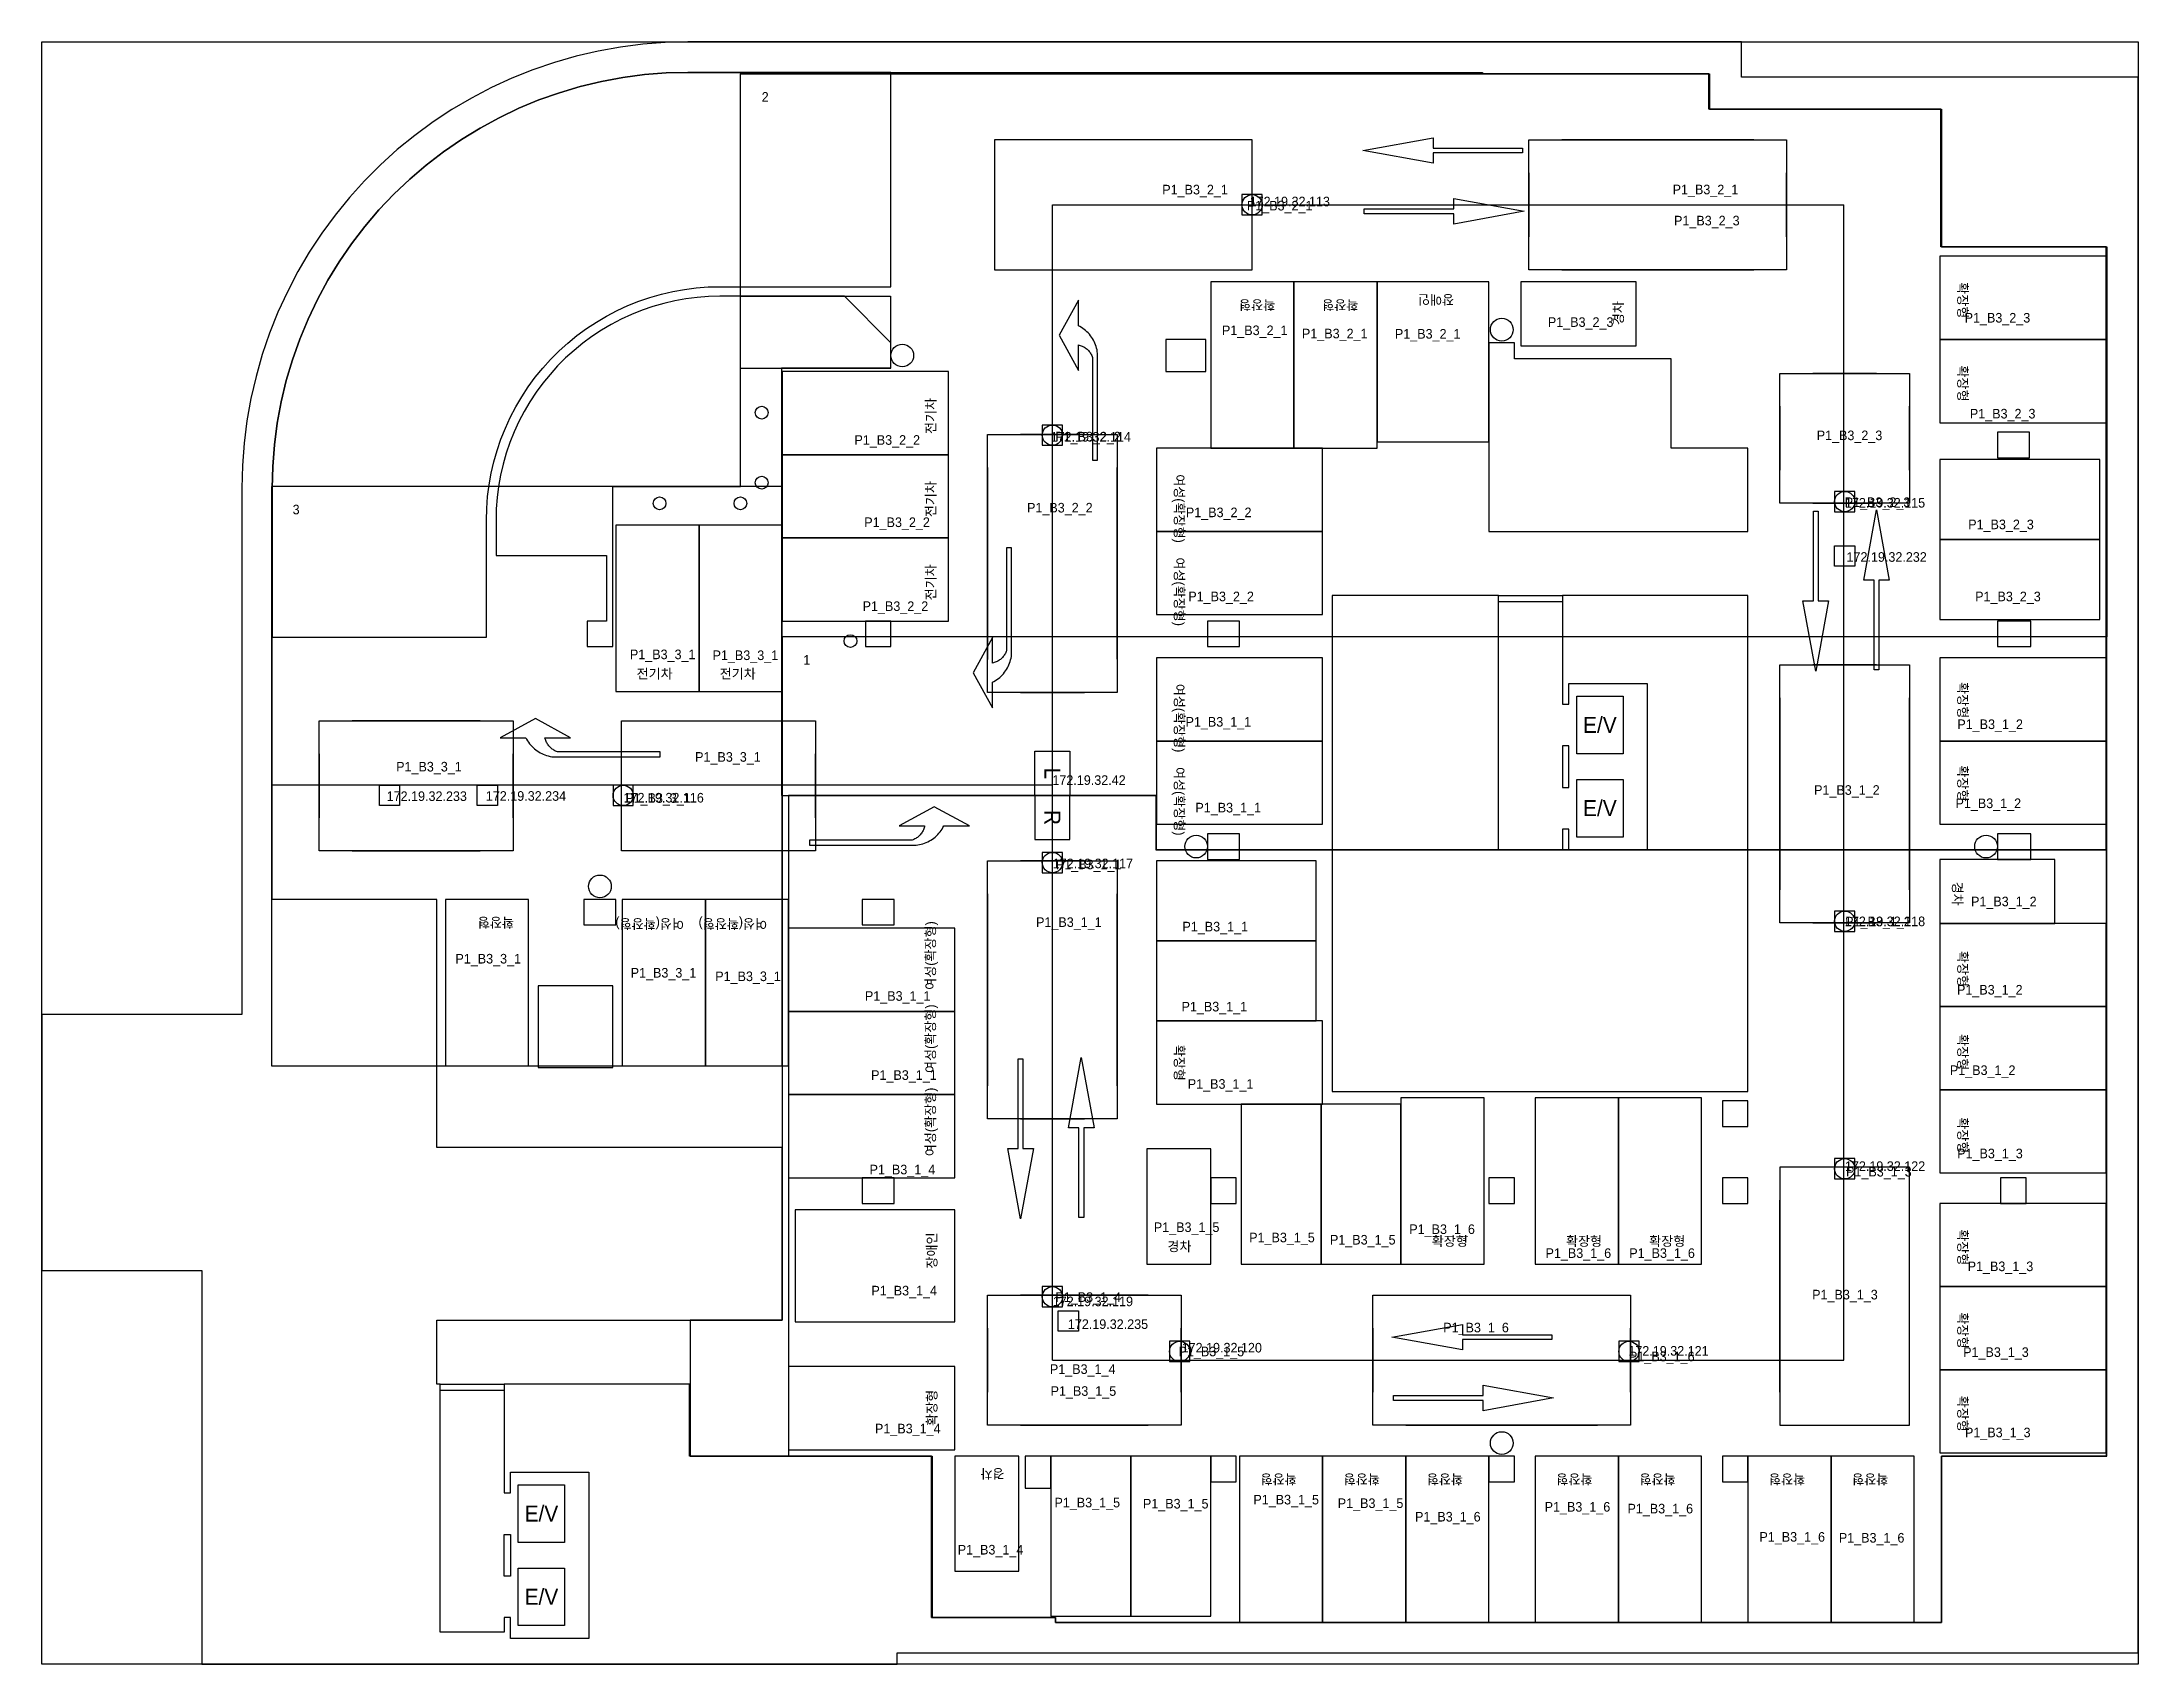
# Model space of a CAD drawing. Header units: millimetres. Extents: x 0 to 65550, y -50700 to 0.
import ezdxf

# ---------------------------------------------------------------- set-up
doc = ezdxf.new("R2010")
doc.units = ezdxf.units.MM
doc.header["$LTSCALE"] = 100
for name, color, linetype, true_color in [('c-cctv', 151, 'Continuous', 0x7bc0f9), ('c-emergencybell', 91, 'Continuous', 0x8df084), ('e-charger', 121, 'Continuous', 0x9de7d7), ('e-drivewayline', 242, 'Continuous', 0xe01f45), ('e-elevator', 9, 'Continuous', 0xc6b0bc), ('e-entrance', 150, 'Continuous', 0x307fe2), ('e-innerline', 180, 'Continuous', 0x5a0ff0), ('e-onepassreader', 42, 'Continuous', 0xc69214), ('e-outline', 6, 'Continuous', 0xff00ff), ('e-pillar', 2, 'Continuous', 0xffff00), ('l-lightingline', 151, 'Continuous', 0x86caee), ('l-lightinglineframe', 201, 'Continuous', 0xe180f4), ('l-occupancylight', 240, 'Continuous', 0xeb144a), ('p-guideboard-display', 9, 'Continuous', 0xbcc6ae), ('p-parking-basic', 40, 'Continuous', 0xffd700), ('p-parking-disable', 9, 'Continuous', 0xcfa5bc), ('p-parking-large', 191, 'Continuous', 0xbf9bde), ('p-parking-large-electric', 51, 'Continuous', 0xf2f0a1), ('p-parking-large-women', 171, 'Continuous', 0x8879fc), ('p-parking-small', 141, 'Continuous', 0x74d1ea)]:
    doc.layers.add(name, color=color, linetype=linetype, true_color=true_color)
for name, color, linetype in [('c-cctv-id', 7, 'Continuous'), ('c-cctv-ip', 7, 'Continuous'), ('e-background', 4, 'Continuous'), ('e-zone-area', 3, 'Continuous'), ('e-zone-nametext', 3, 'Continuous'), ('p-guideboard-area', 40, 'Continuous'), ('p-guideboard-ip', 7, 'Continuous'), ('p-parking-cctvid', 7, 'Continuous')]:
    doc.layers.add(name, color=color, linetype=linetype)
doc.layers.add('e-arrow', color=250, linetype='Continuous', plot=False)
doc.styles.add('Gdim', font='')
doc.styles.get("Standard").update_dxf_attribs({"font": ''})
doc.styles.get('Gdim').set_extended_font_data('Dotum')
doc.styles.get('Standard').set_extended_font_data('Dotum')

msp = doc.modelspace()

# ---------------------------------------------------------------- linework, layer by layer
at = {"layer": 'c-cctv', "linetype": 'ByBlock', "elevation": 0}
for points in [[(56059, -15750), (56693, -15750), (56693, -16384), (56059, -16384)], [(31783, -39659), (32417, -39659), (32417, -40293), (31783, -40293)]]:
    msp.add_lwpolyline(points, close=True, dxfattribs=at)
at = {"layer": 'c-cctv', "linetype": 'ByBlock'}
for points in [[(10553, -23233), (11187, -23233), (11187, -23867), (10553, -23867)], [(13612, -23233), (14246, -23233), (14246, -23867), (13612, -23867)]]:
    msp.add_lwpolyline(points, close=True, dxfattribs=at)
for centre in [(37844, -5089), (31599, -12290), (56375, -14365), (18177, -23550), (31599, -25650), (56375, -27483), (56375, -35220), (31600, -39220), (35579, -40930), (49630, -40930)]:
    msp.add_circle(centre, 317, dxfattribs=at)
at = {"layer": 'c-emergencybell', "linetype": 'ByBlock'}
for centre in [(45651, -8993), (26905, -9801), (36095, -25149), (60795, -25149), (17451, -26393), (45651, -43793)]:
    msp.add_circle(centre, 355, dxfattribs=at)
at = {"layer": 'e-arrow', "linetype": 'ByBlock'}
for points in [[(46304, -3468), (43504, -3468), (43504, -3793), (41304, -3393), (43504, -2993), (43504, -3318), (46304, -3318)], [(41351, -5218), (44151, -5218), (44151, -4893), (46351, -5293), (44151, -5693), (44151, -5368), (41351, -5368)], [(32460, -8895), (32412, -8869), (32412, -8069), (31812, -9169), (32412, -10269), (32412, -9469), (32441, -9476), (32471, -9485), (32500, -9495), (32528, -9507), (32556, -9520), (32583, -9534), (32609, -9550), (32635, -9568), (32659, -9586), (32683, -9606), (32706, -9627), (32727, -9649), (32747, -9672), (32766, -9696), (32784, -9721), (32800, -9747), (32816, -9774), (32829, -9801), (32842, -9830), (32852, -9858), (32852, -13069), (33012, -13069), (33012, -9735), (33004, -9680), (32994, -9626), (32982, -9573), (32967, -9520), (32949, -9468), (32928, -9417), (32905, -9367), (32880, -9319), (32852, -9271), (32822, -9225), (32790, -9181), (32755, -9138), (32718, -9097), (32680, -9058), (32639, -9021), (32597, -8986), (32553, -8954), (32507, -8923)], [(55545, -14669), (55545, -17469), (55870, -17469), (55470, -19669), (55070, -17469), (55395, -17469), (55395, -14669)], [(57295, -19622), (57295, -16822), (56970, -16822), (57370, -14622), (57770, -16822), (57445, -16822), (57445, -19622)], [(29951, -19863), (29992, -19826), (30031, -19787), (30067, -19746), (30102, -19703), (30134, -19659), (30164, -19613), (30192, -19566), (30218, -19517), (30241, -19467), (30261, -19416), (30279, -19364), (30294, -19311), (30307, -19258), (30317, -19204), (30324, -19149), (30324, -15815), (30165, -15815), (30165, -19026), (30154, -19055), (30141, -19083), (30128, -19110), (30113, -19137), (30096, -19163), (30078, -19188), (30059, -19212), (30039, -19235), (30018, -19257), (29995, -19278), (29972, -19298), (29947, -19317), (29922, -19334), (29895, -19350), (29868, -19364), (29841, -19377), (29812, -19389), (29783, -19399), (29754, -19408), (29724, -19415), (29724, -18615), (29124, -19715), (29724, -20815), (29724, -20015), (29772, -19989), (29819, -19961), (29865, -19931), (29909, -19898)], [(15431, -21148), (14331, -21748), (15131, -21748), (15157, -21796), (15185, -21843), (15216, -21889), (15249, -21933), (15284, -21975), (15321, -22016), (15360, -22055), (15401, -22091), (15443, -22126), (15488, -22158), (15534, -22188), (15581, -22216), (15630, -22242), (15679, -22265), (15730, -22285), (15782, -22303), (15835, -22318), (15889, -22331), (15943, -22341), (15997, -22348), (19331, -22348), (19331, -22189), (16121, -22189), (16092, -22178), (16064, -22166), (16036, -22152), (16009, -22137), (15983, -22120), (15958, -22102), (15934, -22083), (15911, -22063), (15889, -22042), (15868, -22019), (15848, -21996), (15830, -21971), (15813, -21946), (15797, -21919), (15782, -21892), (15769, -21865), (15757, -21836), (15747, -21807), (15738, -21778), (15731, -21748), (16531, -21748)], [(27904, -23906), (26804, -24506), (27604, -24506), (27596, -24536), (27588, -24565), (27577, -24594), (27566, -24623), (27553, -24651), (27538, -24678), (27522, -24704), (27505, -24729), (27486, -24754), (27467, -24778), (27446, -24800), (27424, -24821), (27401, -24842), (27376, -24861), (27351, -24878), (27325, -24895), (27299, -24910), (27271, -24924), (27243, -24936), (27214, -24947), (24004, -24947), (24004, -25106), (27338, -25106), (27392, -25099), (27446, -25089), (27500, -25076), (27552, -25061), (27604, -25043), (27655, -25023), (27705, -25000), (27754, -24974), (27801, -24947), (27847, -24916), (27892, -24884), (27934, -24850), (27975, -24813), (28014, -24774), (28051, -24734), (28086, -24691), (28119, -24647), (28150, -24602), (28178, -24555), (28204, -24506), (29004, -24506)], [(30678, -31785), (30678, -34585), (31003, -34585), (30603, -36785), (30203, -34585), (30528, -34585), (30528, -31785)], [(32428, -36738), (32428, -33938), (32103, -33938), (32503, -31738), (32903, -33938), (32578, -33938), (32578, -36738)], [(47219, -40559), (44419, -40559), (44419, -40884), (42219, -40484), (44419, -40084), (44419, -40409), (47219, -40409)], [(42266, -42309), (45066, -42309), (45066, -41984), (47266, -42384), (45066, -42784), (45066, -42459), (42266, -42459)]]:
    msp.add_lwpolyline(points, close=True, dxfattribs=at)
at = {"layer": 'e-background', "linetype": 'ByBlock'}
msp.add_lwpolyline([(65550, -50700), (0, -50700), (0, 0), (65550, 0)], close=True, dxfattribs=at)
at = {"layer": 'e-charger', "linetype": 'ByBlock'}
for centre in [(22509, -11586), (22509, -13776), (19315, -14421), (21843, -14421), (25284, -18726)]:
    msp.add_circle(centre, 200, dxfattribs=at)
at = {"layer": 'e-drivewayline', "linetype": 'ByBlock'}
for p, q in [((31599, -23222), (31599, -5089)), ((31599, -5089), (56350, -5089)), ((56350, -41200), (56350, -5089)), ((7182, -23222), (31599, -23222)), ((31599, -41200), (31599, -23222)), ((31599, -41200), (56350, -41200))]:
    msp.add_line(p, q, dxfattribs=at)
at = {"layer": 'e-elevator', "linetype": 'ByBlock'}
for points in [[(49445, -22250), (47995, -22250), (47995, -20450), (49445, -20450)], [(49445, -24850), (47995, -24850), (47995, -23050), (49445, -23050)], [(16345, -46900), (14895, -46900), (14895, -45100), (16345, -45100)], [(16345, -49500), (14895, -49500), (14895, -47700), (16345, -47700)]]:
    msp.add_lwpolyline(points, close=True, dxfattribs=at)
at = {"layer": 'e-entrance', "linetype": 'ByBlock'}
msp.add_lwpolyline([(26550, -950), (20200, -950), (19520, -968), (18841, -1021), (18166, -1110), (17497, -1234), (16835, -1393), (16183, -1586), (15541, -1813), (14912, -2074), (14298, -2367), (13700, -2692), (13120, -3047), (12559, -3433), (12019, -3847), (11501, -4289), (11008, -4758), (10539, -5251), (10097, -5769), (9683, -6309), (9297, -6870), (8942, -7450), (8617, -8048), (8324, -8662), (8063, -9291), (7836, -9933), (7643, -10585), (7484, -11247), (7360, -11916), (7271, -12591), (7218, -13270), (7200, -13950), (7200, -18600), (13900, -18600), (13900, -14950), (13909, -14580), (13937, -14211), (13984, -13845), (14049, -13481), (14133, -13120), (14235, -12765), (14354, -12415), (14492, -12071), (14646, -11735), (14817, -11407), (15005, -11089), (15208, -10780), (15427, -10482), (15661, -10195), (15909, -9921), (16171, -9659), (16445, -9411), (16732, -9177), (17030, -8958), (17339, -8755), (17657, -8567), (17985, -8396), (18321, -8242), (18665, -8104), (19015, -7985), (19370, -7883), (19731, -7799), (20095, -7734), (20461, -7687), (20830, -7659), (21200, -7650), (26550, -7650)], close=True, dxfattribs=at)
at = {"layer": 'e-innerline', "linetype": 'ByBlock'}
for points in [[(21850, -10200), (25750, -10200), (26550, -10200), (26550, -9400), (25100, -7950), (21200, -7950), (20845, -7959), (20492, -7986), (20140, -8031), (19791, -8093), (19445, -8173), (19104, -8271), (18769, -8386), (18440, -8517), (18117, -8665), (17803, -8830), (17497, -9009), (17201, -9205), (16915, -9415), (16640, -9639), (16377, -9876), (16126, -10127), (15889, -10390), (15665, -10665), (15455, -10951), (15259, -11247), (15080, -11553), (14915, -11867), (14767, -12190), (14636, -12519), (14521, -12854), (14423, -13195), (14343, -13541), (14281, -13890), (14236, -14242), (14209, -14595), (14200, -14950), (14200, -16050), (17650, -16050), (17650, -18100), (17050, -18100), (17050, -18900), (17850, -18900), (17850, -13900), (21850, -13900)], [(53350, -12700), (50950, -12700), (50950, -9900), (46050, -9900), (46050, -9400), (45250, -9400), (45250, -15300), (53350, -15300)], [(53350, -25550), (53350, -17300), (47550, -17300), (47550, -20700), (47750, -20700), (47750, -20050), (50200, -20050), (50200, -25250), (47750, -25250), (47750, -24600), (47550, -24600), (47550, -25250), (45550, -25250), (45550, -17300), (40350, -17300), (40350, -25350), (40350, -32800), (53350, -32800)], [(47750, -22000), (47550, -22000), (47550, -23300), (47750, -23300)], [(17850, -29500), (15520, -29500), (15520, -32050), (17850, -32050)], [(14650, -47950), (14450, -47950), (14450, -46650), (14650, -46650)]]:
    msp.add_lwpolyline(points, close=True, dxfattribs=at)
at = {"layer": 'e-onepassreader', "linetype": 'ByBlock'}
for points in [[(45550, -17300), (47550, -17300), (47550, -17500), (45550, -17500)], [(12450, -41950), (14450, -41950), (14450, -42150), (12450, -42150)]]:
    msp.add_lwpolyline(points, close=True, dxfattribs=at)
at = {"layer": 'e-outline', "linetype": 'ByBlock'}
for points in [[(65550, -1100), (53150, -1100), (53150, 0), (20200, 0), (19493, -18), (18789, -72), (18088, -161), (17392, -286), (16703, -445), (16024, -640), (15355, -868), (14699, -1131), (14057, -1426), (13430, -1753), (12821, -2111), (12231, -2500), (11661, -2919), (11113, -3365), (10589, -3839), (10089, -4339), (9615, -4863), (9169, -5411), (8750, -5981), (8361, -6571), (8003, -7180), (7676, -7807), (7381, -8449), (7118, -9105), (6890, -9774), (6695, -10453), (6536, -11142), (6411, -11838), (6322, -12539), (6268, -13243), (6250, -13950), (6250, -30400), (0, -30400), (0, -38400), (5000, -38400), (5000, -50700), (26750, -50700), (26750, -50350), (65550, -50350)], [(17100, -49900), (14650, -49900), (14650, -49250), (14450, -49250), (14450, -49700), (12450, -49700), (12450, -41950), (12350, -41950), (12350, -39950), (23150, -39950), (23150, -34550), (12350, -34550), (12350, -26800), (7200, -26800), (7200, -13950), (7218, -13270), (7271, -12591), (7360, -11916), (7484, -11247), (7643, -10585), (7836, -9933), (8063, -9291), (8324, -8662), (8617, -8048), (8942, -7450), (9297, -6870), (9683, -6309), (10097, -5769), (10539, -5251), (11008, -4758), (11501, -4289), (12019, -3847), (12559, -3433), (13120, -3047), (13700, -2692), (14298, -2367), (14912, -2074), (15541, -1813), (16183, -1586), (16835, -1393), (17497, -1234), (18166, -1110), (18841, -1021), (19520, -968), (20200, -950), (45050, -950), (45050, -1000), (52150, -1000), (52150, -2100), (59400, -2100), (59400, -6400), (63050, -6400), (64550, -6400), (64550, -44200), (59400, -44200), (59400, -49400), (31700, -49400), (31700, -49250), (27820, -49250), (27820, -44200), (20250, -44200), (20250, -41950), (14450, -41950), (14450, -45350), (14650, -45350), (14650, -44700), (17100, -44700)]]:
    msp.add_lwpolyline(points, close=True, dxfattribs=at)
at = {"layer": 'e-pillar', "linetype": 'ByBlock'}
for points in [[(36400, -10300), (36400, -9300), (35150, -9300), (35150, -10300)], [(62150, -13000), (62150, -12200), (61150, -12200), (61150, -13000)], [(26550, -18900), (26550, -18100), (25750, -18100), (25750, -18900)], [(37450, -18900), (37450, -18100), (36450, -18100), (36450, -18900)], [(62200, -18900), (62200, -18100), (61150, -18100), (61150, -18900)], [(37450, -25550), (37450, -24750), (36450, -24750), (36450, -25550)], [(62200, -25550), (62200, -24750), (61150, -24750), (61150, -25550)], [(17950, -27600), (17950, -26800), (16950, -26800), (16950, -27600)], [(26650, -27600), (26650, -26800), (25650, -26800), (25650, -27600)], [(53350, -33900), (53350, -33100), (52550, -33100), (52550, -33900)], [(26650, -36300), (26650, -35500), (25650, -35500), (25650, -36300)], [(37350, -36300), (37350, -35500), (36550, -35500), (36550, -36300)], [(46050, -36300), (46050, -35500), (45250, -35500), (45250, -36300)], [(53350, -36300), (53350, -35500), (52550, -35500), (52550, -36300)], [(62050, -36300), (62050, -35500), (61250, -35500), (61250, -36300)], [(30750, -44200), (30750, -45200), (31550, -45200), (31550, -44200)], [(37350, -45000), (37350, -44200), (36550, -44200), (36550, -45000)], [(46050, -45000), (46050, -44200), (45250, -44200), (45250, -45000)], [(53350, -45000), (53350, -44200), (52550, -44200), (52550, -45000)]]:
    msp.add_lwpolyline(points, close=True, dxfattribs=at)
at = {"layer": 'e-zone-area', "color": 3, "linetype": 'ByBlock'}
for points in [[(64568, -6400), (64568, -18594), (23150, -18594), (23150, -13900), (21850, -13900), (21850, -1000), (52150, -1000), (52150, -2100), (59400, -2100), (59400, -6400), (59400, -6400), (59400, -6400)], [(7182, -32000), (23150, -32000), (23150, -13900), (7182, -13900)], [(59400, -44200), (64568, -44200), (64568, -18594), (23150, -18594), (23150, -39150), (23150, -39950), (23150, -39950), (20268, -39950), (20268, -44200), (27838, -44200), (27838, -49250), (31700, -49250), (31700, -49400), (59400, -49400)]]:
    msp.add_lwpolyline(points, close=True, dxfattribs=at)
at = {"layer": 'l-lightingline', "linetype": 'ByBlock'}
for p, q in [((36814, -3059), (30814, -3059)), ((53530, -3059), (47530, -3059)), ((29784, -4089), (29784, -6089)), ((37844, -6089), (37844, -4089)), ((46500, -4089), (46500, -6089)), ((54560, -6089), (54560, -4089)), ((30814, -7119), (36814, -7119)), ((47530, -7119), (53530, -7119)), ((57375, -10360), (55375, -10360)), ((54345, -11385), (54345, -13385)), ((58405, -13385), (58405, -11385)), ((32599, -12270), (30599, -12270)), ((29569, -13300), (29569, -19300)), ((33629, -19295), (33629, -13300)), ((55375, -14415), (57375, -14415)), ((57375, -19473), (55375, -19473)), ((30599, -20330), (32599, -20330)), ((54345, -20503), (54345, -26503)), ((58405, -26503), (58405, -20503)), ((13703, -21222), (9703, -21222)), ((19162, -21222), (23157, -21222)), ((8673, -22252), (8673, -24252)), ((14733, -24252), (14733, -22252)), ((18127, -24252), (18127, -22252)), ((24187, -24252), (24187, -22252)), ((9703, -25282), (13703, -25282)), ((23157, -25282), (19162, -25282)), ((32599, -25600), (30599, -25600)), ((29569, -26630), (29569, -32625)), ((33629, -32625), (33629, -26630)), ((55375, -27533), (57375, -27533)), ((30599, -33660), (32599, -33660)), ((57375, -35170), (55375, -35170)), ((54345, -42200), (54345, -36200)), ((58405, -42200), (58405, -36200)), ((34599, -39170), (30599, -39170)), ((42650, -39170), (48650, -39170)), ((29569, -40200), (29569, -42200)), ((35629, -42200), (35629, -40200)), ((41620, -40200), (41620, -42200)), ((49680, -42200), (49680, -40200)), ((30599, -43230), (34599, -43230)), ((42650, -43230), (48650, -43230)), ((55375, -43230), (57375, -43230))]:
    msp.add_line(p, q, dxfattribs=at)
at = {"layer": 'l-lightinglineframe', "linetype": 'ByBlock'}
for points in [[(37844, -3059), (29784, -3059), (29784, -7119), (37844, -7119)], [(54560, -7119), (46500, -7119), (46500, -3059), (54560, -3059)], [(58405, -14415), (54345, -14415), (54345, -10360), (58405, -10360)], [(29569, -12270), (33629, -12270), (33629, -20330), (29569, -20330)], [(58405, -27533), (54345, -27533), (54345, -19473), (58405, -19473)], [(14733, -25282), (8673, -25282), (8673, -21222), (14733, -21222)], [(18127, -21222), (24187, -21222), (24187, -25282), (18127, -25282)], [(29569, -25600), (33629, -25600), (33629, -33660), (29569, -33660)], [(54345, -43230), (58405, -43230), (58405, -35170), (54345, -35170)], [(29569, -39170), (35629, -39170), (35629, -43230), (29569, -43230)], [(41620, -39170), (49680, -39170), (49680, -43230), (41620, -43230)]]:
    msp.add_lwpolyline(points, close=True, dxfattribs=at)
at = {"layer": 'l-occupancylight', "linetype": 'ByBlock'}
for points in [[(38161, -5406), (38161, -4772), (37527, -4772), (37527, -5406)], [(31916, -12607), (31916, -11973), (31282, -11973), (31282, -12607)], [(56692, -14682), (56692, -14048), (56058, -14048), (56058, -14682)], [(18494, -23867), (18494, -23233), (17860, -23233), (17860, -23867)], [(31916, -25967), (31916, -25333), (31282, -25333), (31282, -25967)], [(56692, -27800), (56692, -27166), (56058, -27166), (56058, -27800)], [(56692, -35537), (56692, -34903), (56058, -34903), (56058, -35537)], [(31917, -39537), (31917, -38903), (31283, -38903), (31283, -39537)], [(35896, -41247), (35896, -40613), (35262, -40613), (35262, -41247)], [(49947, -41247), (49947, -40613), (49313, -40613), (49313, -41247)]]:
    msp.add_lwpolyline(points, close=True, dxfattribs=at)
at = {"layer": 'p-guideboard-area', "linetype": 'ByBlock'}
msp.add_lwpolyline([(23132, -23550), (31052, -23550), (32148, -23550), (34832, -23550), (34832, -25250), (64550, -25250), (64550, -6400), (59382, -6400), (59382, -2100), (52132, -2100), (52132, -1000), (21832, -1000), (21832, -7950), (26532, -7950), (26532, -10200), (23132, -10200), (23132, -18100), (23132, -18100)], close=True, dxfattribs=at)
msp.add_lwpolyline([(23350, -23550), (23350, -32000), (23350, -39150), (23350, -44200), (27820, -44200), (27820, -49250), (31700, -49250), (31700, -49400), (59400, -49400), (59400, -44200), (64568, -44200), (64568, -25250), (34850, -25250), (34850, -23550), (32148, -23550), (31052, -23550), (23350, -23550)], dxfattribs=at)
at = {"layer": 'p-guideboard-display', "linetype": 'ByBlock'}
for points in [[(32148, -23550), (31052, -23550), (31052, -22170), (32148, -22170)], [(32148, -23550), (31052, -23550), (31052, -24930), (32148, -24930)]]:
    msp.add_lwpolyline(points, close=True, dxfattribs=at)
at = {"layer": 'p-parking-basic', "linetype": 'ByBlock'}
for points in [[(64350, -15550), (64350, -13050), (59350, -13050), (59350, -15550)], [(64350, -18050), (64350, -15550), (59350, -15550), (59350, -18050)], [(39850, -28100), (39850, -25600), (34850, -25600), (34850, -28100)], [(39850, -30600), (39850, -28100), (34850, -28100), (34850, -30600)], [(37500, -38200), (40000, -38200), (40000, -33200), (37500, -33200)], [(40000, -38200), (42500, -38200), (42500, -33200), (40000, -33200)], [(31550, -49200), (34050, -49200), (34050, -44200), (31550, -44200)], [(34050, -49200), (36550, -49200), (36550, -44200), (34050, -44200)]]:
    msp.add_lwpolyline(points, close=True, dxfattribs=at)
at = {"layer": 'p-parking-disable', "linetype": 'ByBlock'}
for points in [[(41750, -7500), (41750, -12500), (45250, -12500), (45250, -7500)], [(23550, -40000), (28550, -40000), (28550, -36500), (23550, -36500)]]:
    msp.add_lwpolyline(points, close=True, dxfattribs=at)
at = {"layer": 'p-parking-large', "linetype": 'ByBlock'}
for points in [[(64550, -9300), (64550, -6700), (59350, -6700), (59350, -9300)], [(36550, -12700), (39150, -12700), (39150, -7500), (36550, -7500)], [(39150, -12700), (41750, -12700), (41750, -7500), (39150, -7500)], [(64550, -11900), (64550, -9300), (59350, -9300), (59350, -11900)], [(64550, -21850), (64550, -19250), (59350, -19250), (59350, -21850)], [(64550, -24450), (64550, -21850), (59350, -21850), (59350, -24450)], [(12620, -32000), (15220, -32000), (15220, -26800), (12620, -26800)], [(64550, -30150), (64550, -27550), (59350, -27550), (59350, -30150)], [(64550, -32750), (64550, -30150), (59350, -30150), (59350, -32750)], [(34850, -30600), (34850, -33200), (40050, -33200), (40050, -30600)], [(64550, -35350), (64550, -32750), (59350, -32750), (59350, -35350)], [(42500, -38200), (45100, -38200), (45100, -33000), (42500, -33000)], [(46700, -38200), (49300, -38200), (49300, -33000), (46700, -33000)], [(49300, -38200), (51900, -38200), (51900, -33000), (49300, -33000)], [(64550, -38900), (64550, -36300), (59350, -36300), (59350, -38900)], [(64550, -41500), (64550, -38900), (59350, -38900), (59350, -41500)], [(23350, -41400), (23350, -44000), (28550, -44000), (28550, -41400)], [(64550, -44100), (64550, -41500), (59350, -41500), (59350, -44100)], [(37450, -49400), (40050, -49400), (40050, -44200), (37450, -44200)], [(40050, -49400), (42650, -49400), (42650, -44200), (40050, -44200)], [(42650, -49400), (45250, -49400), (45250, -44200), (42650, -44200)], [(46700, -49400), (49300, -49400), (49300, -44200), (46700, -44200)], [(49300, -49400), (51900, -49400), (51900, -44200), (49300, -44200)], [(53350, -49400), (55950, -49400), (55950, -44200), (53350, -44200)], [(55950, -49400), (58550, -49400), (58550, -44200), (55950, -44200)]]:
    msp.add_lwpolyline(points, close=True, dxfattribs=at)
at = {"layer": 'p-parking-large-electric', "linetype": 'ByBlock'}
for points in [[(28350, -12900), (28350, -10300), (23150, -10300), (23150, -12900)], [(28350, -15500), (28350, -12900), (23150, -12900), (23150, -15500)], [(17950, -20300), (20550, -20300), (20550, -15100), (17950, -15100)], [(20550, -20300), (23150, -20300), (23150, -15100), (20550, -15100)], [(28350, -18100), (28350, -15500), (23150, -15500), (23150, -18100)]]:
    msp.add_lwpolyline(points, close=True, dxfattribs=at)
at = {"layer": 'p-parking-large-women', "linetype": 'ByBlock'}
for points in [[(34850, -15300), (40050, -15300), (40050, -12700), (34850, -12700)], [(34850, -17900), (40050, -17900), (40050, -15300), (34850, -15300)], [(34850, -21850), (40050, -21850), (40050, -19250), (34850, -19250)], [(34850, -24450), (40050, -24450), (40050, -21850), (34850, -21850)], [(20750, -32000), (20750, -26800), (18150, -26800), (18150, -32000)], [(23350, -32000), (23350, -26800), (20750, -26800), (20750, -32000)], [(23350, -30300), (28550, -30300), (28550, -27700), (23350, -27700)], [(23350, -32900), (28550, -32900), (28550, -30300), (23350, -30300)], [(23350, -35500), (28550, -35500), (28550, -32900), (23350, -32900)]]:
    msp.add_lwpolyline(points, close=True, dxfattribs=at)
at = {"layer": 'p-parking-small', "linetype": 'ByBlock'}
for points in [[(46250, -7500), (46250, -9500), (49850, -9500), (49850, -7500)], [(59350, -25550), (59350, -27550), (62950, -27550), (62950, -25550)], [(36550, -34600), (34550, -34600), (34550, -38200), (36550, -38200)], [(30550, -44200), (28550, -44200), (28550, -47800), (30550, -47800)]]:
    msp.add_lwpolyline(points, close=True, dxfattribs=at)

# ---------------------------------------------------------------- texts
at = {"layer": 'c-cctv-id', "color": 4, "linetype": 'ByBlock', "char_height": 300, "attachment_point": 1, "style": 'Gdim'}
for s, insert in [('P1_B3_2_1', (37680, -4967)), ('P1_B3_2_2', (31690, -12186)), ('P1_B3_2_3', (56377, -14236)), ('P1_B3_3_1', (18242, -23482)), ('P1_B3_1_1', (31707, -25557)), ('P1_B3_1_2', (56391, -27343)), ('P1_B3_1_3', (56419, -35161)), ('P1_B3_1_4', (31694, -39081)), ('P1_B3_1_5', (35544, -40781)), ('P1_B3_1_6', (49630, -40937))]:
    msp.add_mtext_dynamic_manual_height_columns(s, width=6449.73, gutter_width=2250, heights=[0], dxfattribs=dict(at, insert=insert))
at = {"layer": 'c-cctv-ip', "color": 4, "linetype": 'ByBlock', "char_height": 300, "attachment_point": 1, "style": 'Gdim'}
for s, insert in [('172.19.32.113', (37768, -4838)), ('172.19.32.114', (31544, -12193)), ('172.19.32.115', (56382, -14253)), ('172.19.32.232', (56433, -15948)), ('172.19.32.233', (10780, -23424)), ('172.19.32.234', (13882, -23418)), ('172.19.32.116', (18189, -23472)), ('172.19.32.117', (31611, -25527)), ('172.19.32.118', (56381, -27337)), ('172.19.32.122', (56383, -34987)), ('172.19.32.119', (31611, -39215)), ('172.19.32.235', (32083, -39926, 0)), ('172.19.32.120', (35641, -40662)), ('172.19.32.121', (49610, -40761))]:
    msp.add_mtext_dynamic_manual_height_columns(s, width=6449.73, gutter_width=2250, heights=[0], dxfattribs=dict(at, insert=insert))
at = {"layer": 'e-elevator', "linetype": 'ByBlock', "char_height": 500, "attachment_point": 5}
for insert in [(48720, -21350), (48720, -23950), (15620, -46000), (15620, -48600)]:
    msp.add_mtext_dynamic_manual_height_columns('E/V', width=4240.7, gutter_width=15000, heights=[0], dxfattribs=dict(at, insert=insert))
at = {"layer": 'e-zone-nametext', "color": 3, "linetype": 'ByBlock', "char_height": 300, "width": 4225.42, "attachment_point": 7, "style": 'Gdim'}
for s, insert in [('2', (22508, -1869)), ('3', (7840, -14769)), ('1', (23808, -19464))]:
    msp.add_mtext(s, dxfattribs=dict(at, insert=insert))
at = {"layer": 'l-lightinglineframe', "linetype": 'ByBlock', "char_height": 300, "width": 6449.73, "attachment_point": 7, "style": 'Gdim'}
for s, insert in [('P1_B3_2_1', (35035, -4852)), ('P1_B3_2_1', (50995, -4848)), ('P1_B3_2_3', (51038, -5821)), ('P1_B3_2_3', (55500, -12533)), ('P1_B3_2_2', (30806, -14794)), ('P1_B3_3_1', (20427, -22584)), ('P1_B3_3_1', (11077, -22889)), ('P1_B3_1_2', (55418, -23618)), ('P1_B3_1_1', (31088, -27748)), ('P1_B3_1_3', (55358, -39390)), ('P1_B3_1_6', (43821, -40419)), ('P1_B3_1_4', (31521, -41719)), ('P1_B3_1_5', (31543, -42403))]:
    msp.add_mtext(s, dxfattribs=dict(at, insert=insert))
at = {"layer": 'p-guideboard-display', "linetype": 'ByBlock', "char_height": 500, "attachment_point": 5, "rotation": 270}
for s, insert in [('L', (31600, -22860)), ('R', (31600, -24240))]:
    msp.add_mtext_dynamic_manual_height_columns(s, width=4240.7, gutter_width=15000, heights=[0], dxfattribs=dict(at, insert=insert))
at = {"layer": 'p-guideboard-ip', "color": 3, "linetype": 'ByBlock', "insert": (31599, -22921), "char_height": 300, "width": 6449.73, "attachment_point": 1, "style": 'Gdim'}
msp.add_mtext('172.19.32.42', dxfattribs=at)
at = {"layer": 'p-parking-cctvid', "linetype": 'ByBlock', "char_height": 300, "width": 6449.73, "attachment_point": 1, "style": 'Gdim'}
for s, insert in [('P1_B3_2_3', (60127, -8471)), ('P1_B3_2_1', (36901, -8863)), ('P1_B3_2_1', (39403, -8964)), ('P1_B3_2_1', (42310, -8973)), ('P1_B3_2_3', (47093, -8606)), ('P1_B3_2_3', (60289, -11469)), ('P1_B3_2_2', (25409, -12291)), ('P1_B3_2_2', (25716, -14862)), ('P1_B3_2_2', (35773, -14554)), ('P1_B3_2_3', (60238, -14930)), ('P1_B3_2_2', (25665, -17485)), ('P1_B3_2_2', (35849, -17181)), ('P1_B3_2_3', (60455, -17182)), ('P1_B3_3_1', (18387, -18992)), ('P1_B3_3_1', (20973, -19019)), ('P1_B3_1_1', (35764, -21100)), ('P1_B3_1_2', (59898, -21176)), ('P1_B3_1_1', (36071, -23782)), ('P1_B3_1_2', (59841, -23647)), ('P1_B3_1_2', (60326, -26715)), ('P1_B3_1_1', (35666, -27501)), ('P1_B3_3_1', (12931, -28504)), ('P1_B3_3_1', (18412, -28944)), ('P1_B3_3_1', (21056, -29054)), ('P1_B3_1_2', (59887, -29474)), ('P1_B3_1_1', (25736, -29669)), ('P1_B3_1_1', (35638, -30002)), ('P1_B3_1_2', (59664, -31989)), ('P1_B3_1_1', (25930, -32141)), ('P1_B3_1_1', (35833, -32419)), ('P1_B3_1_3', (59893, -34591)), ('P1_B3_1_4', (25883, -35094)), ('P1_B3_1_5', (34771, -36896)), ('P1_B3_1_5', (37753, -37218)), ('P1_B3_1_5', (40279, -37288)), ('P1_B3_1_6', (42760, -36958)), ('P1_B3_1_6', (47021, -37706)), ('P1_B3_1_6', (49639, -37706)), ('P1_B3_1_3', (60221, -38119)), ('P1_B3_1_4', (25939, -38878)), ('P1_B3_1_3', (60080, -40800)), ('P1_B3_1_4', (26051, -43190)), ('P1_B3_1_3', (60137, -43312)), ('P1_B3_1_5', (31664, -45503)), ('P1_B3_1_5', (34430, -45538)), ('P1_B3_1_5', (37884, -45411)), ('P1_B3_1_5', (40523, -45523)), ('P1_B3_1_6', (46993, -45636)), ('P1_B3_1_6', (49583, -45692)), ('P1_B3_1_6', (42939, -45945)), ('P1_B3_1_4', (28639, -46976)), ('P1_B3_1_6', (53709, -46575)), ('P1_B3_1_6', (56192, -46603))]:
    msp.add_mtext(s, dxfattribs=dict(at, insert=insert))
at = {"layer": 'p-parking-disable', "linetype": 'ByBlock', "char_height": 300, "width": 6449.73, "attachment_point": 1, "style": 'Gdim'}
for insert, rotation in [((44160, -8208), 180), ((27678, -38339), 90)]:
    msp.add_mtext('장애인', dxfattribs=dict(at, insert=insert, rotation=rotation))
at = {"layer": 'p-parking-large', "linetype": 'ByBlock', "char_height": 300, "width": 6449.73, "attachment_point": 1, "style": 'Gdim'}
for insert, rotation in [((60222, -7511), 270), ((38567, -8372), 180), ((41167, -8372), 180), ((60222, -10111), 270), ((60222, -20011), 270), ((60222, -22611), 270), ((14761, -27672), 180), ((60222, -28411), 270), ((35722, -31342), 270), ((60222, -31011), 270), ((60222, -33611), 270), ((60222, -37111), 270), ((60222, -39711), 270), ((27678, -43258), 90), ((60222, -42311), 270), ((39239, -45072), 180), ((41839, -45072), 180), ((44439, -45072), 180), ((48489, -45072), 180), ((51089, -45072), 180), ((55139, -45072), 180), ((57739, -45072), 180)]:
    msp.add_mtext('확장형', dxfattribs=dict(at, insert=insert, rotation=rotation))
for insert in [(43461, -37328), (47661, -37328), (50261, -37328)]:
    msp.add_mtext('확장형', dxfattribs=dict(at, insert=insert))
at = {"layer": 'p-parking-large-electric', "linetype": 'ByBlock', "char_height": 300, "width": 6449.73, "attachment_point": 1, "rotation": 90, "style": 'Gdim'}
for insert in [(27647, -12254), (27647, -14854), (27647, -17454)]:
    msp.add_mtext('전기차', dxfattribs=dict(at, insert=insert))
at = {"layer": 'p-parking-large-electric', "linetype": 'ByBlock', "char_height": 300, "width": 6449.73, "attachment_point": 1, "style": 'Gdim'}
for insert in [(18596, -19597), (21196, -19597)]:
    msp.add_mtext('전기차', dxfattribs=dict(at, insert=insert))
at = {"layer": 'p-parking-large-women', "linetype": 'ByBlock', "char_height": 300, "width": 6449.73, "attachment_point": 1, "style": 'Gdim'}
for insert, rotation in [((35722, -13511), 270), ((35722, -16111), 270), ((35722, -20061), 270), ((35722, -22661), 270), ((20077, -27716), 180), ((22677, -27716), 180), ((27634, -29627), 90), ((27634, -32227), 90), ((27634, -34827), 90)]:
    msp.add_mtext('여성(확장형)', dxfattribs=dict(at, insert=insert, rotation=rotation))
at = {"layer": 'p-parking-small', "linetype": 'ByBlock', "char_height": 300, "width": 6449.73, "attachment_point": 1, "style": 'Gdim'}
for insert, rotation in [((49147, -8854), 90), ((49147, -8854), 90), ((60053, -26246), 270), ((60053, -26246), 270), ((30104, -44903), 180), ((30104, -44903), 180)]:
    msp.add_mtext('경차', dxfattribs=dict(at, insert=insert, rotation=rotation))
at = {"layer": 'p-parking-small', "linetype": 'ByBlock', "insert": (35196, -37497), "char_height": 300, "width": 6449.73, "attachment_point": 1, "style": 'Gdim'}
msp.add_mtext('경차', dxfattribs=at)
msp.add_mtext('경차', dxfattribs=at)

doc.saveas('drawing.dxf')
